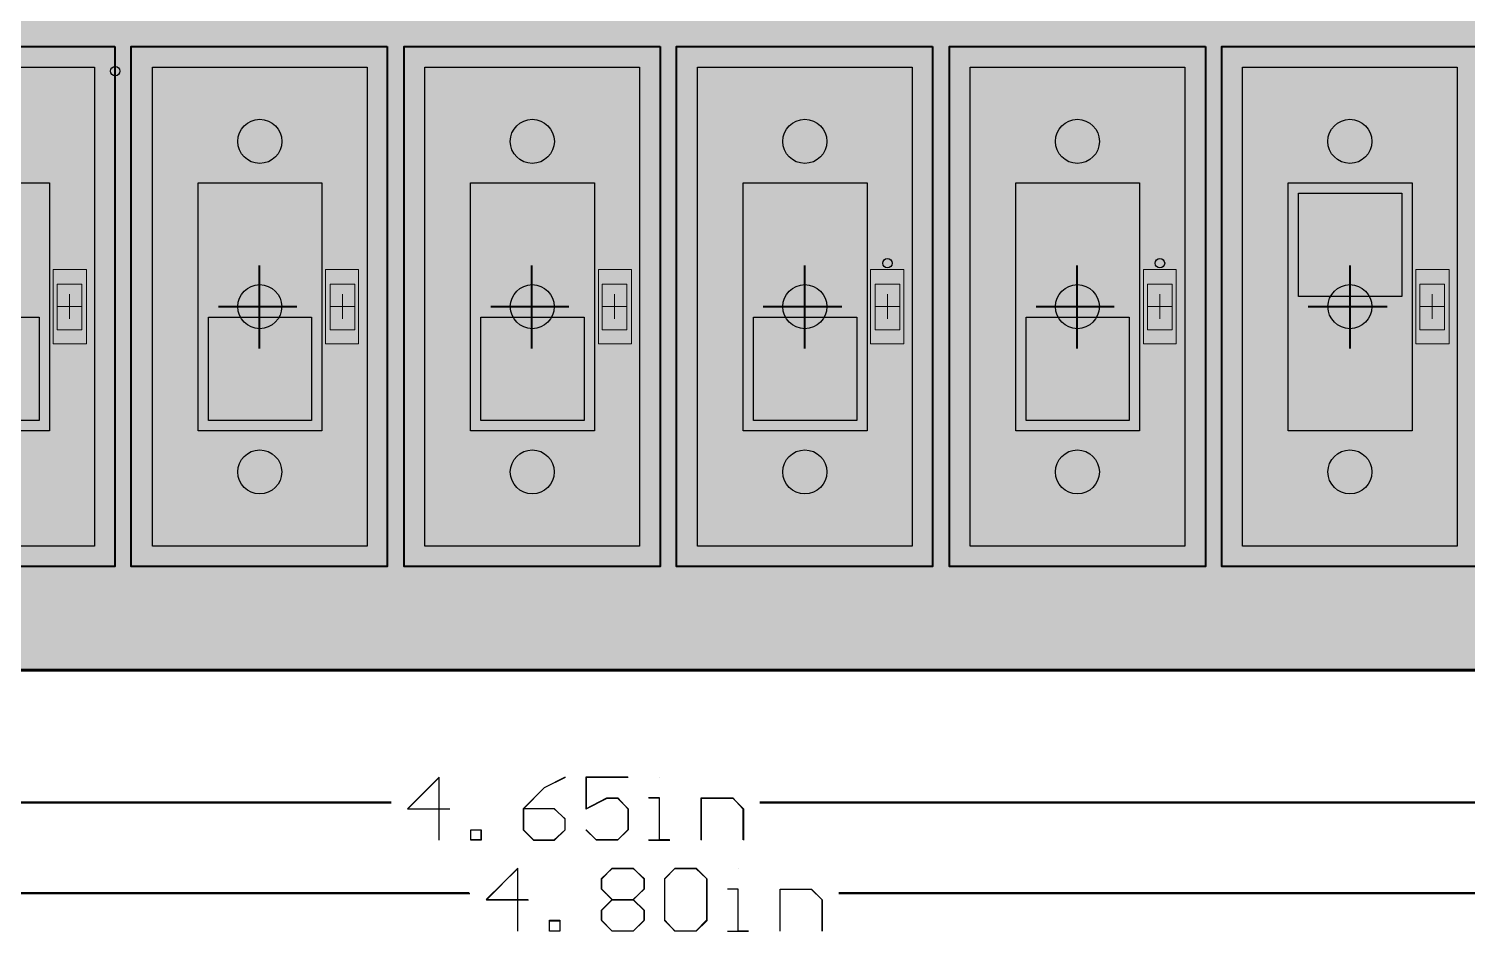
# Model space of a CAD drawing. Header units: metres. Extents: x 18 to 150, y 19 to 107.
# Drawn here: x 70.81 to 105.64, y 19.09 to 40.92 of the extents above; entities that cross this region are included whole.
import ezdxf

# ---------------------------------------------------------------- set-up
doc = ezdxf.new("R2010")
doc.units = ezdxf.units.M
for name, color, linetype in [('Mechanical1', 6, 'Continuous'), ('PadHoleLayer', 156, 'Continuous'), ('PDF_Geometry', 6, 'Continuous'), ('SWITCH_BASE', 251, 'Continuous'), ('Switches', 250, 'Continuous'), ('ViaHoleLayer', 16, 'Continuous')]:
    doc.layers.add(name, color=color, linetype=linetype)
doc.layers.add('METAL', color=7, linetype='Continuous', lineweight=0, true_color=0xc1c6c8)
doc.layers.add('PCB', color=7, linetype='Continuous', true_color=0x1d428a)
doc.layers.add('PCB_OUTLINE', color=7, linetype='Continuous', true_color=0x002677)

# ---------------------------------------------------------------- blocks, each defined once
blk = doc.blocks.new('*U19')
at = {"layer": 'METAL', "true_color": 0x000000}
h = blk.add_hatch(color=18, dxfattribs=at)
h.dxf.hatch_style = 1
h.paths.add_polyline_path([(-1.243, 2.748), (1.257, 2.748), (1.257, 0.248), (-1.243, 0.248)])
at = {"layer": 'SWITCH_BASE', "true_color": 0x0d0d0d}
h = blk.add_hatch(color=28, dxfattribs=at)
h.dxf.hatch_style = 1
h.paths.add_polyline_path([(-2.599, 5.793), (2.599, 5.793), (2.599, -5.793), (-2.599, -5.793)])
at = {"layer": 'Switches', "true_color": 0x404040}
h = blk.add_hatch(color=250, dxfattribs=at)
h.dxf.hatch_style = 1
h.paths.add_polyline_path([(-1.493, 2.998), (1.507, 2.998), (1.507, -3.002), (-1.493, -3.002)])
at = {"layer": 'Switches'}
for points in [[(-2.599, 5.793), (2.599, 5.793), (2.599, -5.793), (-2.599, -5.793)], [(-1.493, 2.998), (1.507, 2.998), (1.507, -3.002), (-1.493, -3.002)], [(-1.243, 2.748), (1.257, 2.748), (1.257, 0.248), (-1.243, 0.248)]]:
    blk.add_lwpolyline(points, close=True, dxfattribs=at)
blk = doc.blocks.new('*U6')
at = {"layer": 'METAL', "true_color": 0x000000}
h = blk.add_hatch(color=18, dxfattribs=at)
h.dxf.hatch_style = 1
h.paths.add_polyline_path([(-1.243, -0.252), (1.257, -0.252), (1.257, -2.752), (-1.243, -2.752)])
at = {"layer": 'SWITCH_BASE', "true_color": 0x0d0d0d}
h = blk.add_hatch(color=28, dxfattribs=at)
h.dxf.hatch_style = 1
h.paths.add_polyline_path([(-2.599, 5.793), (2.599, 5.793), (2.599, -5.793), (-2.599, -5.793)])
at = {"layer": 'Switches', "true_color": 0x404040}
h = blk.add_hatch(color=250, dxfattribs=at)
h.dxf.hatch_style = 1
h.paths.add_polyline_path([(-1.493, 2.998), (1.507, 2.998), (1.507, -3.002), (-1.493, -3.002)])
at = {"layer": 'METAL'}
blk.add_lwpolyline([(1.257, -2.752), (1.257, -0.252), (-1.243, -0.252), (-1.243, -2.752)], close=True, dxfattribs=at)
at = {"layer": 'Switches'}
for points in [[(-2.599, 5.793), (2.599, 5.793), (2.599, -5.793), (-2.599, -5.793)], [(-1.493, 2.998), (1.507, 2.998), (1.507, -3.002), (-1.493, -3.002)], [(-1.243, -0.252), (1.257, -0.252), (1.257, -2.752), (-1.243, -2.752)], [(-1.243, -0.252), (1.257, -0.252), (1.257, -2.752), (-1.243, -2.752)]]:
    blk.add_lwpolyline(points, close=True, dxfattribs=at)

msp = doc.modelspace()

# ---------------------------------------------------------------- hatches: boundary and pattern name
at = {"layer": 'PCB'}
h = msp.add_hatch(color=256, dxfattribs=at)
h.dxf.hatch_style = 1
h.paths.add_polyline_path([(25.4, 96.52), (147.32, 96.52), (147.32, 25.4), (25.4, 25.4)])
edge = h.paths.add_edge_path(flags=16)
edge.add_arc((29.21, 92.71), 1.829, 0, 360)
edge = h.paths.add_edge_path(flags=16)
edge.add_arc((29.21, 29.21), 1.829, 0, 360)
edge = h.paths.add_edge_path(flags=16)
edge.add_arc((143.51, 29.21), 1.829, 0, 360)
edge = h.paths.add_edge_path(flags=16)
edge.add_arc((143.51, 92.71), 1.829, 0, 360)

# ---------------------------------------------------------------- linework, layer by layer
at = {"layer": 'Mechanical1'}
for p, q in [((25.4, 25.4), (147.32, 25.4)), ((80.748, 22.809), (79.986, 22.048)), ((80.748, 21.286), (80.748, 22.809)), ((83.795, 22.809), (83.287, 22.555)), ((85.318, 22.809), (84.303, 22.809)), ((84.303, 22.809), (84.303, 22.048)), ((83.287, 22.555), (82.779, 22.048)), ((84.303, 22.048), (84.81, 22.302)), ((84.81, 22.302), (85.064, 22.302)), ((85.064, 22.302), (85.318, 22.048)), ((86.08, 22.302), (85.826, 22.302)), ((86.08, 21.286), (86.08, 22.302)), ((87.096, 21.286), (87.096, 22.302)), ((87.096, 22.302), (87.857, 22.302)), ((87.857, 22.302), (88.111, 22.048)), ((25.4, 22.2), (79.58, 22.2)), ((79.986, 22.048), (81.002, 22.048)), ((82.779, 22.048), (82.779, 21.54)), ((83.541, 22.048), (82.779, 22.048)), ((83.795, 21.794), (83.541, 22.048)), ((85.318, 22.048), (85.318, 21.54)), ((88.111, 22.048), (88.111, 21.286)), ((88.518, 22.2), (143.51, 22.2)), ((83.795, 21.54), (83.795, 21.794)), ((81.509, 21.286), (81.509, 21.54)), ((81.509, 21.54), (81.763, 21.54)), ((81.763, 21.286), (81.509, 21.286)), ((81.763, 21.54), (81.763, 21.286)), ((82.779, 21.54), (83.033, 21.286)), ((83.033, 21.286), (83.541, 21.286)), ((83.541, 21.286), (83.795, 21.54)), ((84.556, 21.286), (84.303, 21.54)), ((85.064, 21.286), (84.556, 21.286)), ((85.318, 21.54), (85.064, 21.286)), ((85.826, 21.286), (86.334, 21.286)), ((86.334, 21.286), (86.08, 21.286)), ((82.653, 20.609), (81.891, 19.848)), ((82.653, 19.086), (82.653, 20.609)), ((84.684, 20.355), (84.938, 20.609)), ((84.938, 20.609), (85.446, 20.609)), ((85.446, 20.609), (85.7, 20.355)), ((86.208, 20.355), (86.461, 20.609)), ((86.461, 20.609), (86.969, 20.609)), ((86.969, 20.609), (87.223, 20.355)), ((84.684, 20.102), (84.684, 20.355)), ((85.7, 20.355), (85.7, 20.102)), ((86.208, 19.34), (86.208, 20.355)), ((87.223, 20.355), (87.223, 19.34)), ((25.4, 20), (81.485, 20)), ((84.938, 19.848), (84.684, 20.102)), ((85.7, 20.102), (85.446, 19.848)), ((87.985, 20.102), (87.731, 20.102)), ((87.985, 19.086), (87.985, 20.102)), ((89.001, 19.086), (89.001, 20.102)), ((89.001, 20.102), (89.762, 20.102)), ((89.762, 20.102), (90.016, 19.848)), ((90.423, 20), (147.32, 20)), ((81.891, 19.848), (82.907, 19.848)), ((84.684, 19.594), (84.938, 19.848)), ((84.684, 19.34), (84.684, 19.594)), ((84.938, 19.848), (85.446, 19.848)), ((85.446, 19.848), (85.7, 19.594)), ((85.7, 19.594), (85.7, 19.34)), ((90.016, 19.848), (90.016, 19.086)), ((83.414, 19.086), (83.414, 19.34)), ((83.414, 19.34), (83.668, 19.34)), ((83.668, 19.34), (83.668, 19.086)), ((84.938, 19.086), (84.684, 19.34)), ((85.7, 19.34), (85.446, 19.086)), ((86.461, 19.086), (86.208, 19.34)), ((87.223, 19.34), (86.969, 19.086)), ((83.668, 19.086), (83.414, 19.086)), ((85.446, 19.086), (84.938, 19.086)), ((86.969, 19.086), (86.461, 19.086)), ((87.731, 19.086), (88.239, 19.086)), ((88.239, 19.086), (87.985, 19.086))]:
    msp.add_line(p, q, dxfattribs=at)
at = {"layer": 'PadHoleLayer'}
for centre, radius in [((76.4, 38.2), 0.534), ((83, 38.2), 0.534), ((89.6, 38.2), 0.534), ((96.2, 38.2), 0.534), ((102.8, 38.2), 0.534), ((76.4, 34.2), 0.533), ((83, 34.2), 0.533), ((89.6, 34.2), 0.533), ((96.2, 34.2), 0.533), ((102.8, 34.2), 0.533), ((76.4, 30.2), 0.533), ((83, 30.2), 0.533), ((89.6, 30.2), 0.533), ((96.2, 30.2), 0.533), ((102.8, 30.2), 0.533)]:
    msp.add_circle(centre, radius, dxfattribs=at)
at = {"layer": 'PCB_OUTLINE'}
msp.add_lwpolyline([(25.4, 96.52), (147.32, 96.52), (147.32, 25.4), (25.4, 25.4)], close=True, dxfattribs=at)
at = {"layer": 'PDF_Geometry', "lineweight": 40}
for points in [[(147.32, 96.492), (147.32, 25.4), (25.4, 25.4), (25.4, 96.492)], [(72.894, 40.495), (72.894, 27.91), (66.695, 27.91), (66.695, 40.495)], [(72.894, 40.495), (72.894, 27.91), (66.695, 27.91), (66.695, 40.495)], [(79.487, 40.495), (79.487, 27.91), (73.288, 27.91), (73.288, 40.495)], [(79.487, 40.495), (79.487, 27.91), (73.288, 27.91), (73.288, 40.495)], [(86.098, 40.495), (86.098, 27.91), (79.899, 27.91), (79.899, 40.495)], [(86.098, 40.495), (86.098, 27.91), (79.899, 27.91), (79.899, 40.495)], [(92.69, 40.495), (92.69, 27.91), (86.491, 27.91), (86.491, 40.495)], [(92.69, 40.495), (92.69, 27.91), (86.491, 27.91), (86.491, 40.495)], [(99.301, 40.495), (99.301, 27.91), (93.102, 27.91), (93.102, 40.495)], [(99.301, 40.495), (99.301, 27.91), (93.102, 27.91), (93.102, 40.495)], [(105.893, 40.495), (105.893, 27.91), (99.694, 27.91), (99.694, 40.495)], [(105.893, 40.495), (105.893, 27.91), (99.694, 27.91), (99.694, 40.495)]]:
    msp.add_lwpolyline(points, close=True, dxfattribs=at)
for points in [[(76.397, 33.191), (76.397, 35.195)], [(82.989, 33.191), (82.989, 35.195)], [(89.6, 33.191), (89.6, 35.195)], [(96.192, 33.191), (96.192, 35.195)], [(102.803, 33.191), (102.803, 35.195)], [(75.404, 34.202), (77.296, 34.202)], [(81.996, 34.202), (83.888, 34.202)], [(88.589, 34.202), (90.499, 34.202)], [(95.2, 34.202), (97.091, 34.202)], [(101.792, 34.202), (103.702, 34.202)]]:
    msp.add_lwpolyline(points, dxfattribs=at)
at = {"layer": 'PDF_Geometry', "lineweight": 20}
for points in [[(71.396, 35.101), (71.396, 33.303), (72.202, 33.303), (72.202, 35.101)], [(77.989, 35.101), (77.989, 33.303), (78.794, 33.303), (78.794, 35.101)], [(85.405, 35.101), (85.405, 33.303), (84.6, 33.303), (84.6, 35.101)], [(91.997, 35.101), (91.997, 33.303), (91.192, 33.303), (91.192, 35.101)], [(97.803, 35.101), (97.803, 33.303), (98.589, 33.303), (98.589, 35.101)], [(104.395, 35.101), (104.395, 33.303), (105.201, 33.303), (105.201, 35.101)], [(71.49, 34.745), (71.49, 33.64), (72.089, 33.64), (72.089, 34.745)], [(78.101, 34.745), (78.101, 33.64), (78.7, 33.64), (78.7, 34.745)], [(85.293, 34.745), (85.293, 33.64), (84.693, 33.64), (84.693, 34.745)], [(91.904, 34.745), (91.904, 33.64), (91.304, 33.64), (91.304, 34.745)], [(97.897, 34.745), (97.897, 33.64), (98.496, 33.64), (98.496, 34.745)], [(104.489, 34.745), (104.489, 33.64), (105.088, 33.64), (105.088, 34.745)]]:
    msp.add_lwpolyline(points, close=True, dxfattribs=at)
for points in [[(71.79, 33.903), (71.79, 34.502)], [(78.401, 33.903), (78.401, 34.502)], [(84.993, 33.903), (84.993, 34.502)], [(91.604, 33.903), (91.604, 34.502)], [(98.196, 33.903), (98.196, 34.502)], [(104.788, 33.903), (104.788, 34.502)], [(71.49, 34.202), (72.089, 34.202)], [(78.101, 34.202), (78.7, 34.202)], [(84.693, 34.202), (85.293, 34.202)], [(91.304, 34.202), (91.904, 34.202)], [(97.897, 34.202), (98.496, 34.202)], [(104.489, 34.202), (105.088, 34.202)]]:
    msp.add_lwpolyline(points, dxfattribs=at)
at = {"layer": 'PDF_Geometry', "lineweight": 60}
msp.add_lwpolyline([(25.4, 25.4), (134.622, 25.4)], dxfattribs=at)
at = {"layer": 'PDF_Geometry', "lineweight": 30}
for points in [[(80.742, 21.299), (80.742, 22.816), (79.974, 22.048), (81.004, 22.048)], [(83.794, 22.816), (83.289, 22.553), (82.783, 22.048), (82.783, 21.542), (83.026, 21.299), (83.532, 21.299), (83.794, 21.542), (83.794, 21.804), (83.532, 22.048), (82.783, 22.048)], [(85.311, 22.816), (84.3, 22.816), (84.3, 22.048), (84.806, 22.31), (85.068, 22.31), (85.311, 22.048), (85.311, 21.542), (85.068, 21.299), (84.543, 21.299), (84.3, 21.542)], [(86.079, 22.816), (86.079, 22.816)], [(85.817, 21.299), (86.323, 21.299), (86.079, 21.299), (86.079, 22.31), (85.817, 22.31)], [(87.09, 21.299), (87.09, 22.31), (87.858, 22.31), (88.102, 22.048), (88.102, 21.299)], [(82.652, 19.089), (82.652, 20.606), (81.884, 19.857), (82.895, 19.857)], [(87.989, 20.606), (87.989, 20.606)], [(84.937, 19.857), (85.442, 19.857)], [(87.727, 19.089), (88.233, 19.089), (87.989, 19.089), (87.989, 20.1), (87.727, 20.1)], [(89.001, 19.089), (89.001, 20.1), (89.75, 20.1), (90.012, 19.857), (90.012, 19.089)]]:
    msp.add_lwpolyline(points, dxfattribs=at)
at = {"layer": 'PDF_Geometry', "lineweight": 50}
for points in [[(25.4, 22.198), (79.58, 22.198)], [(88.514, 22.198), (143.5, 22.198)], [(25.4, 20.006), (81.472, 20.006)], [(90.424, 20.006), (147.32, 20.006)]]:
    msp.add_lwpolyline(points, dxfattribs=at)
at = {"layer": 'PDF_Geometry', "lineweight": 30}
for points in [[(81.509, 21.299), (81.509, 21.542), (81.753, 21.542), (81.753, 21.299)], [(84.674, 20.362), (84.937, 20.606), (85.442, 20.606), (85.705, 20.362), (85.705, 20.1), (85.442, 19.857), (85.705, 19.594), (85.705, 19.351), (85.442, 19.089), (84.937, 19.089), (84.674, 19.351), (84.674, 19.594), (84.937, 19.857), (84.674, 20.1)], [(86.21, 20.362), (86.454, 20.606), (86.959, 20.606), (87.222, 20.362), (87.222, 19.351), (86.959, 19.089), (86.454, 19.089), (86.21, 19.351)], [(83.42, 19.089), (83.42, 19.351), (83.663, 19.351), (83.663, 19.089)]]:
    msp.add_lwpolyline(points, close=True, dxfattribs=at)
at = {"layer": 'ViaHoleLayer'}
for centre in [(72.9, 39.9), (91.6, 35.25), (98.2, 35.25)]:
    msp.add_circle(centre, 0.114, dxfattribs=at)

# ---------------------------------------------------------------- block references
at = {"layer": 'Switches'}
for name, p in [('*U6', (69.8, 34.2)), ('*U6', (76.4, 34.2)), ('*U6', (83, 34.2)), ('*U6', (89.6, 34.2)), ('*U6', (96.2, 34.2)), ('*U19', (102.8, 34.2))]:
    msp.add_blockref(name, p, dxfattribs=at)

doc.saveas('drawing.dxf')
